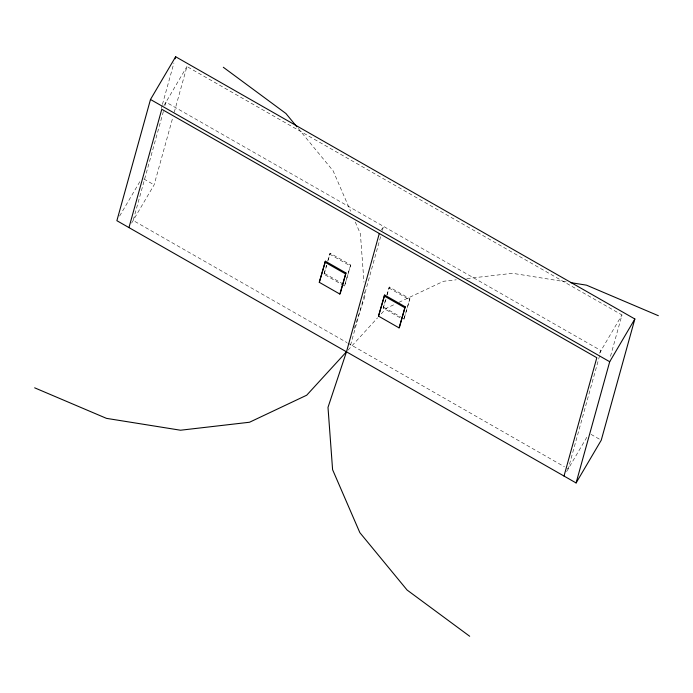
<?xml version="1.0" encoding="UTF-8"?>
<svg xmlns="http://www.w3.org/2000/svg" width="693" height="693" viewBox="0 0 693 693"><rect width="100%" height="100%" fill="white"/><g stroke="black" fill="none" stroke-linecap="round" stroke-linejoin="round"><path stroke-width="0.52" stroke-dasharray="3.46 2.6" d="M161.287 108.541L162.145 105.431M162.431 104.392L173.926 62.95M163.383 111.486L133.16 220.478L346.924 342.559M165.107 105.258L165.974 102.14L601.013 350.589L599.861 354.738M131.583 223.146L154.115 184.858L172.834 117.386M174.272 112.197L186.937 66.528L621.976 314.969L610.169 357.527M327.65 261.166L330.128 253.205L350.675 264.943L344.551 286.036L324.003 274.298L326.524 265.211M324.003 274.298L326.767 265.332M328.17 260.282L330.128 253.205M344.551 286.036L350.675 264.943M380.613 236.746L350.675 344.698L349.107 347.366M382.345 230.518L383.489 226.368L381.401 229.929M400.026 317.715L383.22 308.116L385.741 299.029M386.859 294.984L389.345 287.023L409.892 298.752L403.759 319.845L409.892 298.752M383.22 308.116L385.984 299.142M387.101 295.105L389.345 287.023M599.575 355.778L568.199 468.918L565.384 467.316M354.236 328.508L365.003 296.154L364.683 291.857M163.877 105.7L186.937 66.528M119.612 216.051L140.393 180.743M599.445 353.257L621.976 314.969M566.623 471.595L588.062 435.161M347.947 350.182L377.616 317.792M381.228 313.842L386.296 308.316L395.019 304.192M398.899 302.356L443.485 281.28L456.228 279.807M466.839 278.577L512.482 273.302L567.48 282.112M329.608 254.097L350.147 265.826M388.825 287.916L409.364 299.645M324.532 273.414L343.208 284.078M383.74 307.224L400.554 316.822M401.481 317.359L404.288 318.962M143.893 179.019L154.115 184.858M591.016 434.364L599.384 439.145M347.86 343.087L564.448 466.779M298.233 128.465L333.151 170.885L350.606 211.209M355.292 222.029L360.403 233.827L363.972 282.19"/><path stroke-width="1.04" d="M150.494 99.48L116.883 220.695L576.091 482.943L601.247 440.202L634.857 318.988L175.65 56.739L150.494 99.48L609.701 361.729L576.091 482.943M175.078 58.81L175.65 56.739M128.967 227.599L161.781 109.269L596.82 357.709L564.007 476.048M319.291 282.311L325.415 261.218L345.954 272.955L340.358 293.156L339.83 294.049L319.291 282.311L325.415 261.218M339.83 294.049L345.954 272.955M469.689 636.261L407.086 590.029L359.849 532.64L332.597 469.698L327.997 407.371L346.5 351.767L379.305 233.489M378.499 316.129L384.632 295.036L405.171 306.774L399.566 326.975L399.047 327.867L378.499 316.129L384.632 295.036M399.047 327.867L405.171 306.774M609.701 361.729L634.857 318.988M346.5 351.767L306.704 395.209L249.515 422.245L180.518 430.223L106.488 418.364L34.65 387.82M570.651 282.623L586.512 285.169L658.35 315.705M324.887 262.11L345.435 273.848M384.104 295.928L404.651 307.657M223.311 67.264L285.914 113.496L296.864 126.802"/></g></svg>
